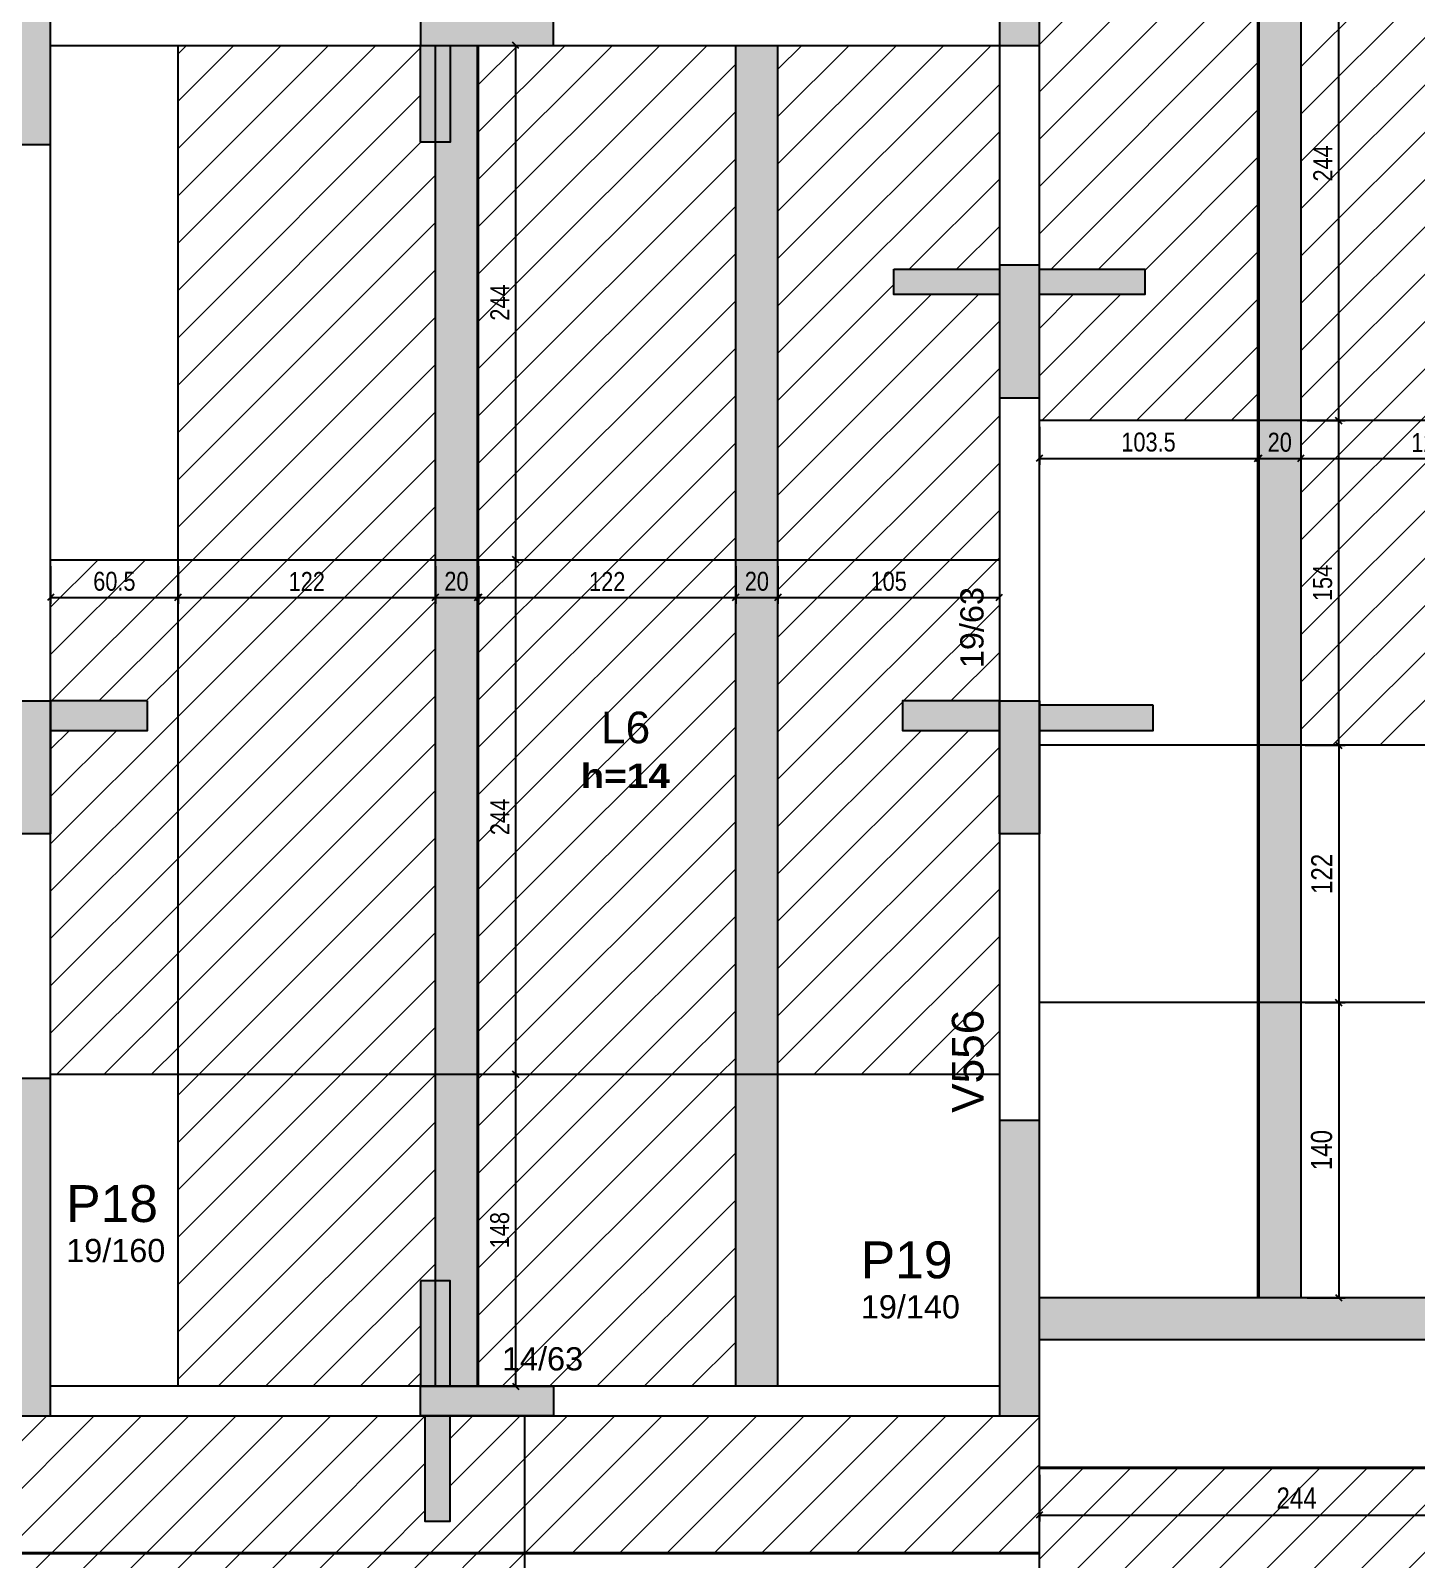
# Model space of a CAD drawing. Extents: x 3022 to 8661, y -614 to 3008.
# Drawn here: x 5478 to 6135, y 1264 to 1989 of the extents above; entities that cross this region are included whole.
import ezdxf

# ---------------------------------------------------------------- set-up
doc = ezdxf.new("R2010")
doc.units = 0
doc.header["$PDMODE"] = 34
for name, color, linetype in [('COTA', 241, 'Continuous'), ('MTH-DIM-PILAR', 3, 'Continuous'), ('MTH-DIM-VIGA', 3, 'Continuous'), ('MTH-FACE-VIGA', 7, 'Continuous'), ('MTH-LINHA-SEÇÃO', 16, 'Continuous'), ('MTH-PILAR-SEGUE', 5, 'Continuous'), ('MTH-SOMBRA21', 150, 'Continuous'), ('MTH-SOMBRA25', 253, 'Continuous'), ('MTH-TIT1-PILAR', 5, 'Continuous'), ('MTH-TIT1-VIGA', 5, 'Continuous'), ('MTH-TXT-NEGRITO', 5, 'Continuous'), ('Painéis', 200, 'Continuous')]:
    doc.layers.add(name, color=color, linetype=linetype)
doc.layers.add('Hachura', color=251, linetype='Continuous', lineweight=9)
doc.styles.add('COTA TECNICA', font='techl___.ttf', dxfattribs={"height": 10})
doc.styles.add('COTA TECNICA-50', font='techl___.ttf', dxfattribs={"height": 9})
doc.styles.add('TQS_ARIAL', font='arial.ttf')
doc.styles.add('TQS_ARIAL_BLACK', font='ariblk.ttf')
doc.dimstyles.new('COTA PAINEL-50', dxfattribs={"dimtxt": 9, "dimasz": 3, "dimexe": 3, "dimexo": 3, "dimgap": 3, "dimtad": 1, "dimdec": 1, "dimzin": 12, "dimdsep": 46, "dimtxsty": 'COTA TECNICA-50', "dimblk1": 'OBLIQUE', "dimblk2": 'OBLIQUE', "dimsah": 1, "dimcen": 0.9, "dimclrd": 4, "dimclre": 4, "dimclrt": 240, "dimadec": 1, "dimazin": 3, "dimtfac": 1, "dimtdec": 1, "dimtmove": 0, "dimatfit": 3, "dimfxl": 1, "dimtolj": 1, "dimtzin": 12, "dimarcsym": 0})
doc.dimstyles.new('PAINEL', dxfattribs={"dimtxt": 10, "dimasz": 3, "dimexe": 3, "dimexo": 3, "dimgap": 3, "dimtad": 1, "dimdec": 1, "dimzin": 12, "dimdsep": 46, "dimtxsty": 'COTA TECNICA', "dimblk1": 'OBLIQUE', "dimblk2": 'OBLIQUE', "dimsah": 1, "dimcen": 0.9, "dimclrd": 4, "dimclre": 4, "dimclrt": 240, "dimadec": 1, "dimazin": 3, "dimtfac": 1, "dimtdec": 1, "dimtmove": 0, "dimatfit": 3, "dimfxl": 1, "dimtolj": 1, "dimtzin": 12, "dimarcsym": 0})

# ---------------------------------------------------------------- blocks, each defined once
blk = doc.blocks.new('_Oblique')
at = {"color": 0, "linetype": 'ByBlock', "lineweight": -2}
blk.add_line((-0.5, -0.5), (0.5, 0.5), dxfattribs=at)
blk = doc.blocks.new('*D144')
at = {"layer": 'COTA', "color": 4, "lineweight": -2, "transparency": 16777216}
for p, q in [((5487.37, 1735.17), (5487.37, 1717.32)), ((5547.87, 1735.17), (5547.87, 1717.32)), ((5487.37, 1720.32), (5547.87, 1720.32))]:
    blk.add_line(p, q, dxfattribs=at)
at = {"layer": 'Defpoints', "color": 0, "transparency": 16777216}
for p in [(5487.37, 1738.17), (5547.87, 1738.17), (5547.87, 1720.32)]:
    blk.add_point(p, dxfattribs=at)
at = {"layer": 'COTA', "color": 4, "lineweight": -2, "transparency": 16777216, "xscale": 3, "yscale": 3, "zscale": 3, "rotation": 180}
blk.add_blockref('_Oblique', (5487.37, 1720.32), dxfattribs=at)
at = {"layer": 'COTA', "color": 4, "lineweight": -2, "transparency": 16777216, "xscale": 3, "yscale": 3, "zscale": 3}
blk.add_blockref('_Oblique', (5547.87, 1720.32), dxfattribs=at)
at = {"layer": 'COTA', "color": 240, "transparency": 16777216, "insert": (5517.62, 1727.92), "char_height": 9, "attachment_point": 5, "style": 'COTA TECNICA-50'}
blk.add_mtext('\\A1;60.5', dxfattribs=at)
blk = doc.blocks.new('*D145')
at = {"layer": 'COTA', "color": 4, "lineweight": -2, "transparency": 16777216}
for p, q in [((5547.87, 1735.17), (5547.87, 1717.32)), ((5669.87, 1735.17), (5669.87, 1717.32)), ((5547.87, 1720.32), (5669.87, 1720.32))]:
    blk.add_line(p, q, dxfattribs=at)
at = {"layer": 'Defpoints', "color": 0, "transparency": 16777216}
for p in [(5547.87, 1738.17), (5669.87, 1738.17), (5669.87, 1720.32)]:
    blk.add_point(p, dxfattribs=at)
at = {"layer": 'COTA', "color": 4, "lineweight": -2, "transparency": 16777216, "xscale": 3, "yscale": 3, "zscale": 3, "rotation": 180}
blk.add_blockref('_Oblique', (5547.87, 1720.32), dxfattribs=at)
at = {"layer": 'COTA', "color": 4, "lineweight": -2, "transparency": 16777216, "xscale": 3, "yscale": 3, "zscale": 3}
blk.add_blockref('_Oblique', (5669.87, 1720.32), dxfattribs=at)
at = {"layer": 'COTA', "color": 240, "transparency": 16777216, "insert": (5608.87, 1727.87), "char_height": 9, "attachment_point": 5, "style": 'COTA TECNICA-50'}
blk.add_mtext('\\A1;122', dxfattribs=at)
blk = doc.blocks.new('*D146')
at = {"layer": 'COTA', "color": 4, "lineweight": -2, "transparency": 16777216}
for p, q in [((5669.87, 1735.17), (5669.87, 1717.32)), ((5689.87, 1735.17), (5689.87, 1717.32)), ((5669.87, 1720.32), (5689.87, 1720.32))]:
    blk.add_line(p, q, dxfattribs=at)
at = {"layer": 'Defpoints', "color": 0, "transparency": 16777216}
for p in [(5669.87, 1738.17), (5689.87, 1738.17), (5689.87, 1720.32)]:
    blk.add_point(p, dxfattribs=at)
at = {"layer": 'COTA', "color": 4, "lineweight": -2, "transparency": 16777216, "xscale": 3, "yscale": 3, "zscale": 3, "rotation": 180}
blk.add_blockref('_Oblique', (5669.87, 1720.32), dxfattribs=at)
at = {"layer": 'COTA', "color": 4, "lineweight": -2, "transparency": 16777216, "xscale": 3, "yscale": 3, "zscale": 3}
blk.add_blockref('_Oblique', (5689.87, 1720.32), dxfattribs=at)
at = {"layer": 'COTA', "color": 240, "transparency": 16777216, "insert": (5679.87, 1727.91), "char_height": 9, "attachment_point": 5, "style": 'COTA TECNICA-50'}
blk.add_mtext('\\A1;20', dxfattribs=at)
blk = doc.blocks.new('*D147')
at = {"layer": 'COTA', "color": 4, "lineweight": -2, "transparency": 16777216}
for p, q in [((5690.37, 1735.17), (5690.37, 1717.32)), ((5812.37, 1735.17), (5812.37, 1717.32)), ((5690.37, 1720.32), (5812.37, 1720.32))]:
    blk.add_line(p, q, dxfattribs=at)
at = {"layer": 'Defpoints', "color": 0, "transparency": 16777216}
for p in [(5690.37, 1738.17), (5812.37, 1738.17), (5812.37, 1720.32)]:
    blk.add_point(p, dxfattribs=at)
at = {"layer": 'COTA', "color": 4, "lineweight": -2, "transparency": 16777216, "xscale": 3, "yscale": 3, "zscale": 3, "rotation": 180}
blk.add_blockref('_Oblique', (5690.37, 1720.32), dxfattribs=at)
at = {"layer": 'COTA', "color": 4, "lineweight": -2, "transparency": 16777216, "xscale": 3, "yscale": 3, "zscale": 3}
blk.add_blockref('_Oblique', (5812.37, 1720.32), dxfattribs=at)
at = {"layer": 'COTA', "color": 240, "transparency": 16777216, "insert": (5751.37, 1727.87), "char_height": 9, "attachment_point": 5, "style": 'COTA TECNICA-50'}
blk.add_mtext('\\A1;122', dxfattribs=at)
blk = doc.blocks.new('*D148')
at = {"layer": 'COTA', "color": 4, "lineweight": -2, "transparency": 16777216}
for p, q in [((5812.37, 1735.17), (5812.37, 1717.32)), ((5832.37, 1735.17), (5832.37, 1717.32)), ((5812.37, 1720.32), (5832.37, 1720.32))]:
    blk.add_line(p, q, dxfattribs=at)
at = {"layer": 'Defpoints', "color": 0, "transparency": 16777216}
for p in [(5812.37, 1738.17), (5832.37, 1738.17), (5832.37, 1720.32)]:
    blk.add_point(p, dxfattribs=at)
at = {"layer": 'COTA', "color": 4, "lineweight": -2, "transparency": 16777216, "xscale": 3, "yscale": 3, "zscale": 3, "rotation": 180}
blk.add_blockref('_Oblique', (5812.37, 1720.32), dxfattribs=at)
at = {"layer": 'COTA', "color": 4, "lineweight": -2, "transparency": 16777216, "xscale": 3, "yscale": 3, "zscale": 3}
blk.add_blockref('_Oblique', (5832.37, 1720.32), dxfattribs=at)
at = {"layer": 'COTA', "color": 240, "transparency": 16777216, "insert": (5822.37, 1727.91), "char_height": 9, "attachment_point": 5, "style": 'COTA TECNICA-50'}
blk.add_mtext('\\A1;20', dxfattribs=at)
blk = doc.blocks.new('*D149')
at = {"layer": 'COTA', "color": 4, "lineweight": -2, "transparency": 16777216}
for p, q in [((5832.37, 1735.17), (5832.37, 1717.32)), ((5937.37, 1735.17), (5937.37, 1717.32)), ((5832.37, 1720.32), (5937.37, 1720.32))]:
    blk.add_line(p, q, dxfattribs=at)
at = {"layer": 'Defpoints', "color": 0, "transparency": 16777216}
for p in [(5832.37, 1738.17), (5937.37, 1738.17), (5937.37, 1720.32)]:
    blk.add_point(p, dxfattribs=at)
at = {"layer": 'COTA', "color": 4, "lineweight": -2, "transparency": 16777216, "xscale": 3, "yscale": 3, "zscale": 3, "rotation": 180}
blk.add_blockref('_Oblique', (5832.37, 1720.32), dxfattribs=at)
at = {"layer": 'COTA', "color": 4, "lineweight": -2, "transparency": 16777216, "xscale": 3, "yscale": 3, "zscale": 3}
blk.add_blockref('_Oblique', (5937.37, 1720.32), dxfattribs=at)
at = {"layer": 'COTA', "color": 240, "transparency": 16777216, "insert": (5884.87, 1727.92), "char_height": 9, "attachment_point": 5, "style": 'COTA TECNICA-50'}
blk.add_mtext('\\A1;105', dxfattribs=at)
blk = doc.blocks.new('*D150')
at = {"layer": 'COTA', "color": 4, "lineweight": -2, "transparency": 16777216}
for p, q in [((5693.37, 1494.17), (5711.01, 1494.17)), ((5708.01, 1346.17), (5708.01, 1494.17)), ((5693.37, 1346.17), (5711.01, 1346.17))]:
    blk.add_line(p, q, dxfattribs=at)
at = {"layer": 'Defpoints', "color": 0, "transparency": 16777216}
for p in [(5690.37, 1494.17), (5708.01, 1494.17), (5690.37, 1346.17)]:
    blk.add_point(p, dxfattribs=at)
at = {"layer": 'COTA', "color": 4, "lineweight": -2, "transparency": 16777216, "xscale": 3, "yscale": 3, "zscale": 3}
for p, rotation in [((5708.01, 1494.17), 90), ((5708.01, 1346.17), 270)]:
    blk.add_blockref('_Oblique', p, dxfattribs=dict(at, rotation=rotation))
at = {"layer": 'COTA', "color": 240, "transparency": 16777216, "insert": (5700.42, 1420.17), "char_height": 9, "attachment_point": 5, "rotation": 90, "style": 'COTA TECNICA-50'}
blk.add_mtext('\\A1;148', dxfattribs=at)
blk = doc.blocks.new('*D151')
at = {"layer": 'COTA', "color": 4, "lineweight": -2, "transparency": 16777216}
for p, q in [((5708.01, 1494.17), (5708.01, 1738.17)), ((5693.37, 1494.17), (5711.01, 1494.17))]:
    blk.add_line(p, q, dxfattribs=at)
at = {"layer": 'Defpoints', "color": 0, "transparency": 16777216}
for p in [(5708.01, 1738.17), (5708.01, 1738.17), (5690.37, 1494.17)]:
    blk.add_point(p, dxfattribs=at)
at = {"layer": 'COTA', "color": 4, "lineweight": -2, "transparency": 16777216, "xscale": 3, "yscale": 3, "zscale": 3}
for p, rotation in [((5708.01, 1738.17), 90), ((5708.01, 1494.17), 270)]:
    blk.add_blockref('_Oblique', p, dxfattribs=dict(at, rotation=rotation))
at = {"layer": 'COTA', "color": 240, "transparency": 16777216, "insert": (5700.44, 1616.17), "char_height": 9, "attachment_point": 5, "rotation": 90, "style": 'COTA TECNICA-50'}
blk.add_mtext('\\A1;244', dxfattribs=at)
blk = doc.blocks.new('*D152')
at = {"layer": 'COTA', "color": 4, "lineweight": -2, "transparency": 16777216}
blk.add_line((5708.01, 1738.17), (5708.01, 1982.17), dxfattribs=at)
at = {"layer": 'Defpoints', "color": 0, "transparency": 16777216}
for p in [(5708.01, 1982.17), (5708.01, 1982.17), (5708.01, 1738.17)]:
    blk.add_point(p, dxfattribs=at)
at = {"layer": 'COTA', "color": 4, "lineweight": -2, "transparency": 16777216, "xscale": 3, "yscale": 3, "zscale": 3}
for p, rotation in [((5708.01, 1982.17), 90), ((5708.01, 1738.17), 270)]:
    blk.add_blockref('_Oblique', p, dxfattribs=dict(at, rotation=rotation))
at = {"layer": 'COTA', "color": 240, "transparency": 16777216, "insert": (5700.44, 1860.17), "char_height": 9, "attachment_point": 5, "rotation": 90, "style": 'COTA TECNICA-50'}
blk.add_mtext('\\A1;244', dxfattribs=at)
blk = doc.blocks.new('*D214')
at = {"layer": 'COTA', "color": 4, "lineweight": -2, "transparency": 16777216}
for p, q in [((5956.37, 1304.17), (5956.37, 1282.09)), ((6200.37, 1304.17), (6200.37, 1282.09)), ((5956.37, 1285.09), (6200.37, 1285.09))]:
    blk.add_line(p, q, dxfattribs=at)
at = {"layer": 'Defpoints', "color": 0, "transparency": 16777216}
for p in [(5956.37, 1307.17), (6200.37, 1307.17), (6200.37, 1285.09)]:
    blk.add_point(p, dxfattribs=at)
at = {"layer": 'COTA', "color": 4, "lineweight": -2, "transparency": 16777216, "xscale": 3, "yscale": 3, "zscale": 3, "rotation": 180}
blk.add_blockref('_Oblique', (5956.37, 1285.09), dxfattribs=at)
at = {"layer": 'COTA', "color": 4, "lineweight": -2, "transparency": 16777216, "xscale": 3, "yscale": 3, "zscale": 3}
blk.add_blockref('_Oblique', (6200.37, 1285.09), dxfattribs=at)
at = {"layer": 'COTA', "color": 240, "transparency": 16777216, "insert": (6078.37, 1293.16), "char_height": 10, "attachment_point": 5, "style": 'COTA TECNICA'}
blk.add_mtext('\\A1;244', dxfattribs=at)
blk = doc.blocks.new('*D220')
at = {"layer": 'COTA', "color": 4, "lineweight": -2, "transparency": 16777216}
for p, q in [((6083.37, 1804.17), (6101.34, 1804.17)), ((6098.34, 1650.17), (6098.34, 1804.17)), ((6083.37, 1650.17), (6101.34, 1650.17))]:
    blk.add_line(p, q, dxfattribs=at)
at = {"layer": 'Defpoints', "color": 0, "transparency": 16777216}
for p in [(6080.37, 1804.17), (6098.34, 1804.17), (6080.37, 1650.17)]:
    blk.add_point(p, dxfattribs=at)
at = {"layer": 'COTA', "color": 4, "lineweight": -2, "transparency": 16777216, "xscale": 3, "yscale": 3, "zscale": 3}
for p, rotation in [((6098.34, 1804.17), 90), ((6098.34, 1650.17), 270)]:
    blk.add_blockref('_Oblique', p, dxfattribs=dict(at, rotation=rotation))
at = {"layer": 'COTA', "color": 240, "transparency": 16777216, "insert": (6090.74, 1727.17), "char_height": 9, "attachment_point": 5, "rotation": 90, "style": 'COTA TECNICA-50'}
blk.add_mtext('\\A1;154', dxfattribs=at)
blk = doc.blocks.new('*D221')
at = {"layer": 'COTA', "color": 4, "lineweight": -2, "transparency": 16777216}
for p, q in [((6083.37, 2048.17), (6101.34, 2048.17)), ((6098.34, 1804.17), (6098.34, 2048.17)), ((6083.37, 1804.17), (6101.34, 1804.17))]:
    blk.add_line(p, q, dxfattribs=at)
at = {"layer": 'Defpoints', "color": 0, "transparency": 16777216}
for p in [(6080.37, 2048.17), (6098.34, 2048.17), (6080.37, 1804.17)]:
    blk.add_point(p, dxfattribs=at)
at = {"layer": 'COTA', "color": 4, "lineweight": -2, "transparency": 16777216, "xscale": 3, "yscale": 3, "zscale": 3}
for p, rotation in [((6098.34, 2048.17), 90), ((6098.34, 1804.17), 270)]:
    blk.add_blockref('_Oblique', p, dxfattribs=dict(at, rotation=rotation))
at = {"layer": 'COTA', "color": 240, "transparency": 16777216, "insert": (6090.77, 1926.17), "char_height": 9, "attachment_point": 5, "rotation": 90, "style": 'COTA TECNICA-50'}
blk.add_mtext('\\A1;244', dxfattribs=at)
blk = doc.blocks.new('*D222')
at = {"layer": 'COTA', "color": 4, "lineweight": -2, "transparency": 16777216}
for p, q in [((5956.37, 1801.17), (5956.37, 1783.26)), ((6059.87, 1801.17), (6059.87, 1783.26)), ((5956.37, 1786.26), (6059.87, 1786.26))]:
    blk.add_line(p, q, dxfattribs=at)
at = {"layer": 'Defpoints', "color": 0, "transparency": 16777216}
for p in [(5956.37, 1804.17), (6059.87, 1804.17), (6059.87, 1786.26)]:
    blk.add_point(p, dxfattribs=at)
at = {"layer": 'COTA', "color": 4, "lineweight": -2, "transparency": 16777216, "xscale": 3, "yscale": 3, "zscale": 3, "rotation": 180}
blk.add_blockref('_Oblique', (5956.37, 1786.26), dxfattribs=at)
at = {"layer": 'COTA', "color": 4, "lineweight": -2, "transparency": 16777216, "xscale": 3, "yscale": 3, "zscale": 3}
blk.add_blockref('_Oblique', (6059.87, 1786.26), dxfattribs=at)
at = {"layer": 'COTA', "color": 240, "transparency": 16777216, "insert": (6008.12, 1793.96), "char_height": 9, "attachment_point": 5, "style": 'COTA TECNICA-50'}
blk.add_mtext('\\A1;103.5', dxfattribs=at)
blk = doc.blocks.new('*D223')
at = {"layer": 'COTA', "color": 4, "lineweight": -2, "transparency": 16777216}
for p, q in [((6060.37, 1801.17), (6060.37, 1783.26)), ((6080.37, 1801.17), (6080.37, 1783.26)), ((6060.37, 1786.26), (6080.37, 1786.26))]:
    blk.add_line(p, q, dxfattribs=at)
at = {"layer": 'Defpoints', "color": 0, "transparency": 16777216}
for p in [(6060.37, 1804.17), (6080.37, 1804.17), (6080.37, 1786.26)]:
    blk.add_point(p, dxfattribs=at)
at = {"layer": 'COTA', "color": 4, "lineweight": -2, "transparency": 16777216, "xscale": 3, "yscale": 3, "zscale": 3, "rotation": 180}
blk.add_blockref('_Oblique', (6060.37, 1786.26), dxfattribs=at)
at = {"layer": 'COTA', "color": 4, "lineweight": -2, "transparency": 16777216, "xscale": 3, "yscale": 3, "zscale": 3}
blk.add_blockref('_Oblique', (6080.37, 1786.26), dxfattribs=at)
at = {"layer": 'COTA', "color": 240, "transparency": 16777216, "insert": (6070.37, 1793.86), "char_height": 9, "attachment_point": 5, "style": 'COTA TECNICA-50'}
blk.add_mtext('\\A1;20', dxfattribs=at)
blk = doc.blocks.new('*D224')
at = {"layer": 'COTA', "color": 4, "lineweight": -2, "transparency": 16777216}
for p, q in [((6080.37, 1801.17), (6080.37, 1783.26)), ((6202.37, 1801.17), (6202.37, 1783.26)), ((6080.37, 1786.26), (6202.37, 1786.26))]:
    blk.add_line(p, q, dxfattribs=at)
at = {"layer": 'Defpoints', "color": 0, "transparency": 16777216}
for p in [(6080.37, 1804.17), (6202.37, 1804.17), (6202.37, 1786.26)]:
    blk.add_point(p, dxfattribs=at)
at = {"layer": 'COTA', "color": 4, "lineweight": -2, "transparency": 16777216, "xscale": 3, "yscale": 3, "zscale": 3, "rotation": 180}
blk.add_blockref('_Oblique', (6080.37, 1786.26), dxfattribs=at)
at = {"layer": 'COTA', "color": 4, "lineweight": -2, "transparency": 16777216, "xscale": 3, "yscale": 3, "zscale": 3}
blk.add_blockref('_Oblique', (6202.37, 1786.26), dxfattribs=at)
at = {"layer": 'COTA', "color": 240, "transparency": 16777216, "insert": (6141.37, 1793.82), "char_height": 9, "attachment_point": 5, "style": 'COTA TECNICA-50'}
blk.add_mtext('\\A1;122', dxfattribs=at)
blk = doc.blocks.new('*D225')
at = {"layer": 'COTA', "color": 4, "lineweight": -2, "transparency": 16777216}
for p, q in [((6082.37, 1650.17), (6101.34, 1650.17)), ((6098.34, 1650.17), (6098.34, 1528.17)), ((6082.37, 1528.17), (6101.34, 1528.17))]:
    blk.add_line(p, q, dxfattribs=at)
at = {"layer": 'Defpoints', "color": 0, "transparency": 16777216}
for p in [(6079.37, 1650.17), (6079.37, 1528.17), (6098.34, 1528.17)]:
    blk.add_point(p, dxfattribs=at)
at = {"layer": 'COTA', "color": 4, "lineweight": -2, "transparency": 16777216, "xscale": 3, "yscale": 3, "zscale": 3}
for p, rotation in [((6098.34, 1650.17), 90), ((6098.34, 1528.17), 270)]:
    blk.add_blockref('_Oblique', p, dxfattribs=dict(at, rotation=rotation))
at = {"layer": 'COTA', "color": 240, "transparency": 16777216, "insert": (6090.28, 1589.17), "char_height": 10, "attachment_point": 5, "rotation": 90, "style": 'COTA TECNICA'}
blk.add_mtext('\\A1;122', dxfattribs=at)
blk = doc.blocks.new('*D226')
at = {"layer": 'COTA', "color": 4, "lineweight": -2, "transparency": 16777216}
for p, q in [((6082.37, 1528.17), (6101.34, 1528.17)), ((6098.34, 1528.17), (6098.34, 1388.17)), ((6083.37, 1388.17), (6101.34, 1388.17))]:
    blk.add_line(p, q, dxfattribs=at)
at = {"layer": 'Defpoints', "color": 0, "transparency": 16777216}
for p in [(6079.37, 1528.17), (6080.37, 1388.17), (6098.34, 1388.17)]:
    blk.add_point(p, dxfattribs=at)
at = {"layer": 'COTA', "color": 4, "lineweight": -2, "transparency": 16777216, "xscale": 3, "yscale": 3, "zscale": 3}
for p, rotation in [((6098.34, 1528.17), 90), ((6098.34, 1388.17), 270)]:
    blk.add_blockref('_Oblique', p, dxfattribs=dict(at, rotation=rotation))
at = {"layer": 'COTA', "color": 240, "transparency": 16777216, "insert": (6090.24, 1458.17), "char_height": 10, "attachment_point": 5, "rotation": 90, "style": 'COTA TECNICA'}
blk.add_mtext('\\A1;140', dxfattribs=at)

msp = doc.modelspace()

# ---------------------------------------------------------------- hatches: boundary and pattern name
at = {"layer": 'Hachura', "linetype": 'ByBlock'}
h = msp.add_hatch(dxfattribs=at)
h.set_pattern_fill('ANSI31', color=256, scale=5)
h.paths.add_polyline_path([(6059.87, 2048.17), (6056.11, 2048.17), (6056.11, 1998.17), (6044.11, 1998.17), (6044.11, 2048.17), (5956.37, 2048.17), (5956.37, 1982.17), (5956.37, 1875.96), (6006.37, 1875.96), (6006.37, 1863.96), (5956.37, 1863.96), (5956.37, 1814.96), (5956.37, 1804.17), (6059.87, 1804.17)])
h.paths.add_polyline_path([(6202.37, 2048.17), (6202.37, 2048.17), (6080.37, 2048.17), (6080.37, 1804.17), (6202.37, 1804.17), (6202.37, 1805.17), (6202.37, 1863.96), (6152.37, 1863.96), (6152.37, 1875.96), (6202.37, 1875.96), (6202.37, 1877.96)])
h.paths.add_polyline_path([(6202.37, 1786.17), (6202.37, 1804.17), (6080.37, 1804.17), (6080.37, 1650.17), (6202.37, 1650.17), (6202.37, 1657.24), (6160.37, 1657.24), (6160.37, 1669.24), (6202.37, 1669.24)])
at = {"layer": 'Hachura'}
h = msp.add_hatch(color=256, dxfattribs=at)
h.dxf.hatch_style = 1
h.paths.add_polyline_path([(6080.37, 2048.17), (6060.37, 2048.17), (6060.37, 1804.17), (6080.37, 1804.17)])
h.paths.add_polyline_path([(6080.37, 1804.17), (6060.37, 1804.17), (6060.37, 1388.17), (6080.37, 1388.17)])
at = {"layer": 'Hachura', "linetype": 'ByBlock'}
h = msp.add_hatch(dxfattribs=at)
h.set_pattern_fill('ANSI31', color=256, scale=5)
h.paths.add_polyline_path([(5669.87, 1738.17), (5547.87, 1738.17), (5547.87, 1494.17), (5669.87, 1494.17)])
h.paths.add_polyline_path([(5669.87, 1738.17), (5669.87, 1936.17), (5662.88, 1936.17), (5662.88, 1982.17), (5547.87, 1982.17), (5547.87, 1738.17)])
h.paths.add_polyline_path([(5812.37, 1982.17), (5690.37, 1982.17), (5690.37, 1738.17), (5812.37, 1738.17)])
h.paths.add_polyline_path([(5887.37, 1863.96), (5887.37, 1875.96), (5937.37, 1875.96), (5937.37, 1877.96), (5937.37, 1982.17), (5832.37, 1982.17), (5832.37, 1738.17), (5937.37, 1738.17), (5937.37, 1863.96)])
h.paths.add_polyline_path([(5832.37, 1494.17), (5937.37, 1494.17), (5937.37, 1657.24), (5891.37, 1657.24), (5891.37, 1671.24), (5937.37, 1671.24), (5937.37, 1738.17), (5832.37, 1738.17)])
h.paths.add_polyline_path([(5812.37, 1494.17), (5690.37, 1494.17), (5690.37, 1346.17), (5725.88, 1346.17), (5812.37, 1346.17)])
h.paths.add_polyline_path([(5547.87, 1494.17), (5547.87, 1346.17), (5662.88, 1346.17), (5662.88, 1396.17), (5669.87, 1396.17), (5669.87, 1494.17)])
at = {"layer": 'Hachura'}
h = msp.add_hatch(color=256, dxfattribs=at)
h.dxf.hatch_style = 1
h.paths.add_polyline_path([(5689.87, 1982.17), (5669.87, 1982.17), (5669.87, 1738.17), (5689.87, 1738.17)])
h.paths.add_polyline_path([(5689.87, 1738.17), (5669.87, 1738.17), (5669.87, 1494.17), (5689.87, 1494.17)])
h.paths.add_polyline_path([(5689.87, 1494.17), (5669.87, 1494.17), (5669.87, 1346.17), (5689.87, 1346.17)])
h.paths.add_polyline_path([(5832.37, 1494.17), (5812.37, 1494.17), (5812.37, 1346.17), (5832.37, 1346.17)])
h.paths.add_polyline_path([(5832.37, 1738.17), (5812.37, 1738.17), (5812.37, 1494.17), (5832.37, 1494.17)])
h.paths.add_polyline_path([(5832.37, 1982.17), (5812.37, 1982.17), (5812.37, 1738.17), (5832.37, 1738.17)])
at = {"layer": 'Hachura', "linetype": 'ByBlock'}
h = msp.add_hatch(dxfattribs=at)
h.set_pattern_fill('ANSI31', color=256, scale=5)
h.paths.add_polyline_path([(5487.37, 1494.17), (5547.87, 1494.17), (5547.87, 1738.17), (5487.37, 1738.17), (5487.37, 1671.24), (5533.37, 1671.24), (5533.37, 1657.24), (5487.37, 1657.24), (5487.37, 1608.24)])
h.paths.add_polyline_path([(5690.37, 1494.17), (5812.37, 1494.17), (5812.37, 1738.17), (5690.37, 1738.17)])
at = {"layer": 'Hachura'}
h = msp.add_hatch(color=256, dxfattribs=at)
h.dxf.hatch_style = 1
h.paths.add_polyline_path([(5956.37, 1388.17), (5956.37, 1368.17), (6202.37, 1368.17), (6202.37, 1388.17)])
h.paths.add_polyline_path([(6875.37, 1368.17), (6875.37, 1388.17), (6629.37, 1388.17), (6629.37, 1387.17), (6629.37, 1368.17)])
at = {"layer": 'Hachura', "linetype": 'ByBlock'}
h = msp.add_hatch(dxfattribs=at)
h.set_pattern_fill('ANSI31', color=256, scale=5)
h.paths.add_polyline_path([(6200.37, 1307.17), (5956.37, 1307.17), (5956.37, 1211.17), (5956.37, 1206.17), (6044.11, 1206.17), (6044.11, 1256.17), (6056.11, 1256.17), (6056.11, 1206.17), (6082.11, 1206.17), (6200.37, 1206.17)])
h.paths.add_polyline_path([(6202.37, 1368.17), (6200.37, 1368.17), (6200.37, 1307.67), (6444.37, 1307.67), (6444.37, 1368.17)])
h.paths.add_polyline_path([(6444.37, 1368.17), (6444.37, 1307.67), (6688.37, 1307.67), (6688.37, 1368.17), (6629.37, 1368.17)])
h.paths.add_polyline_path([(6875.37, 1307.17), (6688.87, 1307.17), (6688.87, 1206.17), (6782.29, 1206.17), (6782.29, 1256.17), (6794.29, 1256.17), (6794.29, 1206.17), (6820.29, 1206.17), (6875.37, 1206.17), (6875.37, 1211.17)])
h = msp.add_hatch(dxfattribs=at)
h.set_pattern_fill('ANSI31', color=256, scale=5)
h.paths.add_polyline_path([(4588.87, 1332.17), (4588.87, 1278.67), (4588.87, 1267.17), (4735.87, 1267.17), (4735.87, 1332.17)])
h.paths.add_polyline_path([(4735.87, 1206.17), (4735.87, 1266.67), (4588.87, 1266.67), (4588.87, 1259.67), (4588.87, 1206.17)])
h.paths.add_polyline_path([(4886.98, 1206.17), (4886.98, 1256.17), (4898.98, 1256.17), (4898.98, 1206.17), (4947.98, 1206.17), (4979.87, 1206.17), (4979.87, 1266.67), (4735.87, 1266.67), (4735.87, 1206.17), (4748.37, 1206.17), (4767.37, 1206.17)])
h.paths.add_polyline_path([(4979.87, 1267.17), (4979.87, 1332.17), (4898.98, 1332.17), (4898.98, 1282.17), (4886.98, 1282.17), (4886.98, 1332.17), (4884.98, 1332.17), (4767.37, 1332.17), (4748.37, 1332.17), (4735.87, 1332.17), (4735.87, 1267.17)])
h.paths.add_polyline_path([(4979.87, 1332.17), (4979.87, 1267.17), (5223.87, 1267.17), (5223.87, 1332.17)])
h.paths.add_polyline_path([(5223.87, 1206.17), (5223.87, 1266.67), (4979.87, 1266.67), (4979.87, 1206.17)])
h.paths.add_polyline_path([(5357.97, 1206.17), (5357.97, 1256.17), (5369.97, 1256.17), (5369.97, 1206.17), (5418.97, 1206.17), (5468.37, 1206.17), (5468.37, 1266.67), (5224.37, 1266.67), (5224.37, 1206.17)])
h.paths.add_polyline_path([(5468.37, 1267.17), (5468.37, 1332.17), (5369.97, 1332.17), (5369.97, 1282.17), (5357.97, 1282.17), (5357.97, 1332.17), (5355.97, 1332.17), (5224.37, 1332.17), (5224.37, 1267.17)])
h.paths.add_polyline_path([(5712.37, 1267.17), (5712.37, 1332.17), (5676.88, 1332.17), (5676.88, 1282.17), (5664.88, 1282.17), (5664.88, 1332.17), (5662.88, 1332.17), (5487.37, 1332.17), (5468.37, 1332.17), (5468.37, 1267.17)])
h.paths.add_polyline_path([(5664.88, 1206.17), (5664.88, 1256.17), (5676.88, 1256.17), (5676.88, 1206.17), (5712.37, 1206.17), (5712.37, 1266.67), (5468.37, 1266.67), (5468.37, 1206.17), (5487.37, 1206.17)])
h.paths.add_polyline_path([(5956.37, 1267.17), (5956.37, 1332.17), (5937.37, 1332.17), (5712.37, 1332.17), (5712.37, 1267.17)])

# ---------------------------------------------------------------- linework, layer by layer
at = {"layer": 'MTH-FACE-VIGA', "linetype": 'Continuous'}
for p, q in [((5487.37, 1982.17), (5937.37, 1982.17)), ((5937.37, 1982.17), (5937.37, 1472.17)), ((5956.37, 1472.17), (5956.37, 1982.17)), ((5487.37, 1492.17), (5487.37, 1935.17)), ((5937.37, 1346.17), (5487.37, 1346.17)), ((5487.37, 1332.17), (5937.37, 1332.17))]:
    msp.add_line(p, q, dxfattribs=at)
at = {"layer": 'MTH-LINHA-SEÇÃO', "linetype": 'Continuous'}
for points in [[(5725.88, 1996.17), (5662.88, 1996.17), (5662.88, 1982.17), (5725.88, 1982.17), (5725.88, 1996.17)], [(5662.88, 1936.17), (5662.88, 1982.17), (5676.88, 1982.17), (5676.88, 1936.17), (5662.88, 1936.17)], [(5887.37, 1875.96), (5937.37, 1875.96), (5937.37, 1863.96), (5887.37, 1863.96), (5887.37, 1875.96)], [(5956.37, 1877.96), (5937.37, 1877.96), (5937.37, 1814.96), (5956.37, 1814.96), (5956.37, 1877.96)], [(5956.37, 1875.96), (6006.37, 1875.96), (6006.37, 1863.96), (5956.37, 1863.96), (5956.37, 1875.96)], [(5468.37, 1608.24), (5468.37, 1671.24), (5487.37, 1671.24), (5487.37, 1608.24), (5468.37, 1608.24)], [(5533.37, 1671.24), (5487.37, 1671.24), (5487.37, 1657.24), (5533.37, 1657.24), (5533.37, 1671.24)], [(5937.37, 1671.24), (5891.37, 1671.24), (5891.37, 1657.24), (5937.37, 1657.24), (5937.37, 1671.24)], [(5937.37, 1608.24), (5937.37, 1671.24), (5956.37, 1671.24), (5956.37, 1608.24), (5937.37, 1608.24)], [(6010.37, 1669.24), (5956.37, 1669.24), (5956.37, 1657.24), (6010.37, 1657.24), (6010.37, 1669.24)], [(5662.88, 1396.17), (5662.88, 1346.17), (5676.88, 1346.17), (5676.88, 1396.17), (5662.88, 1396.17)], [(5725.88, 1332.17), (5662.88, 1332.17), (5662.88, 1346.17), (5725.88, 1346.17), (5725.88, 1332.17)], [(5664.88, 1332.17), (5664.88, 1282.17), (5676.88, 1282.17), (5676.88, 1332.17), (5664.88, 1332.17)]]:
    msp.add_lwpolyline(points, dxfattribs=at)
at = {"layer": 'MTH-PILAR-SEGUE', "linetype": 'Continuous'}
for points in [[(5468.37, 1935.17), (5487.37, 1935.17), (5487.37, 2149.17), (5468.37, 2149.17), (5468.37, 1935.17)], [(5937.37, 1982.17), (5956.37, 1982.17), (5956.37, 2149.17), (5937.37, 2149.17), (5937.37, 1982.17)], [(5468.37, 1332.17), (5487.37, 1332.17), (5487.37, 1492.17), (5468.37, 1492.17), (5468.37, 1332.17)], [(5937.37, 1332.17), (5956.37, 1332.17), (5956.37, 1472.17), (5937.37, 1472.17), (5937.37, 1332.17)]]:
    msp.add_lwpolyline(points, dxfattribs=at)
at = {"layer": 'MTH-SOMBRA21', "linetype": 'Continuous'}
for points in [[(5725.88, 1996.17), (5662.88, 1996.17), (5662.88, 1982.17)], [(5725.88, 1996.17), (5662.88, 1982.17), (5725.88, 1982.17)], [(5725.88, 1996.17), (5725.88, 1982.17), (5725.88, 1996.17)], [(5662.88, 1936.17), (5662.88, 1982.17), (5676.88, 1982.17)], [(5662.88, 1936.17), (5676.88, 1982.17), (5676.88, 1936.17)], [(5662.88, 1936.17), (5676.88, 1936.17), (5662.88, 1936.17)], [(5887.37, 1875.96), (5937.37, 1875.96), (5937.37, 1863.96)], [(5887.37, 1875.96), (5937.37, 1863.96), (5887.37, 1863.96)], [(5887.37, 1875.96), (5887.37, 1863.96), (5887.37, 1875.96)], [(5956.37, 1877.96), (5937.37, 1877.96), (5937.37, 1814.96)], [(5956.37, 1877.96), (5937.37, 1814.96), (5956.37, 1814.96)], [(5956.37, 1877.96), (5956.37, 1814.96), (5956.37, 1877.96)], [(5956.37, 1875.96), (6006.37, 1875.96), (6006.37, 1863.96)], [(5956.37, 1875.96), (6006.37, 1863.96), (5956.37, 1863.96)], [(5956.37, 1875.96), (5956.37, 1863.96), (5956.37, 1875.96)], [(5468.37, 1608.24), (5468.37, 1671.24), (5487.37, 1671.24)], [(5468.37, 1608.24), (5487.37, 1671.24), (5487.37, 1608.24)], [(5533.37, 1671.24), (5487.37, 1671.24), (5487.37, 1657.24)], [(5533.37, 1671.24), (5487.37, 1657.24), (5533.37, 1657.24)], [(5533.37, 1671.24), (5533.37, 1657.24), (5533.37, 1671.24)], [(5937.37, 1671.24), (5891.37, 1671.24), (5891.37, 1657.24)], [(5937.37, 1671.24), (5891.37, 1657.24), (5937.37, 1657.24)], [(5937.37, 1671.24), (5937.37, 1657.24), (5937.37, 1671.24)], [(5937.37, 1608.24), (5937.37, 1671.24), (5956.37, 1671.24)], [(5937.37, 1608.24), (5956.37, 1671.24), (5956.37, 1608.24)], [(6010.37, 1669.24), (5956.37, 1669.24), (5956.37, 1657.24)], [(6010.37, 1669.24), (5956.37, 1657.24), (6010.37, 1657.24)], [(6010.37, 1669.24), (6010.37, 1657.24), (6010.37, 1669.24)], [(5468.37, 1608.24), (5487.37, 1608.24), (5468.37, 1608.24)], [(5937.37, 1608.24), (5956.37, 1608.24), (5937.37, 1608.24)], [(5662.88, 1396.17), (5662.88, 1346.17), (5676.88, 1346.17)], [(5662.88, 1396.17), (5676.88, 1346.17), (5676.88, 1396.17)], [(5662.88, 1396.17), (5676.88, 1396.17), (5662.88, 1396.17)], [(5725.88, 1332.17), (5662.88, 1332.17), (5662.88, 1346.17)], [(5725.88, 1332.17), (5662.88, 1346.17), (5725.88, 1346.17)], [(5725.88, 1332.17), (5725.88, 1346.17), (5725.88, 1332.17)], [(5664.88, 1332.17), (5664.88, 1282.17), (5676.88, 1282.17)], [(5664.88, 1332.17), (5676.88, 1282.17), (5676.88, 1332.17)], [(5664.88, 1332.17), (5676.88, 1332.17), (5664.88, 1332.17)]]:
    msp.add_solid(points, dxfattribs=at)
at = {"layer": 'MTH-SOMBRA25', "linetype": 'Continuous'}
for points in [[(5468.37, 1935.17), (5487.37, 1935.17), (5487.37, 2149.17)], [(5468.37, 1935.17), (5487.37, 2149.17), (5468.37, 2149.17)], [(5937.37, 1982.17), (5956.37, 1982.17), (5956.37, 2149.17)], [(5937.37, 1982.17), (5956.37, 2149.17), (5937.37, 2149.17)], [(5937.37, 1982.17), (5937.37, 2149.17), (5937.37, 1982.17)], [(5468.37, 1332.17), (5487.37, 1332.17), (5487.37, 1492.17)], [(5468.37, 1332.17), (5487.37, 1492.17), (5468.37, 1492.17)], [(5937.37, 1332.17), (5956.37, 1332.17), (5956.37, 1472.17)], [(5937.37, 1332.17), (5956.37, 1472.17), (5937.37, 1472.17)], [(5937.37, 1332.17), (5937.37, 1472.17), (5937.37, 1332.17)]]:
    msp.add_solid(points, dxfattribs=at)
at = {"layer": 'Painéis'}
for p, q in [((6059.87, 2048.17), (6059.87, 1388.17)), ((6060.37, 2048.17), (6060.37, 1388.17)), ((6080.37, 2048.17), (6080.37, 1388.17)), ((5547.87, 1346.17), (5547.87, 1982.17)), ((5669.87, 1346.17), (5669.87, 1982.17)), ((5689.87, 1346.17), (5689.87, 1982.17)), ((5690.37, 1346.17), (5690.37, 1982.17)), ((5812.37, 1346.17), (5812.37, 1982.17)), ((5832.37, 1346.17), (5832.37, 1982.17)), ((6202.37, 1804.17), (5956.37, 1804.17)), ((5487.37, 1738.17), (5937.37, 1738.17)), ((6202.37, 1650.17), (5956.37, 1650.17)), ((6202.37, 1528.17), (5956.37, 1528.17)), ((5487.37, 1494.17), (5937.37, 1494.17)), ((6202.37, 1388.17), (5956.37, 1388.17)), ((6202.37, 1368.17), (5956.37, 1368.17)), ((5712.37, 1206.17), (5712.37, 1332.17)), ((5956.37, 1211.17), (5956.37, 1332.17)), ((6875.37, 1307.67), (5956.37, 1307.67)), ((6875.37, 1307.17), (5956.37, 1307.17)), ((5956.37, 1267.17), (4588.87, 1267.17)), ((5956.37, 1266.67), (4588.87, 1266.67))]:
    msp.add_line(p, q, dxfattribs=at)

# ---------------------------------------------------------------- texts
at = {"layer": 'MTH-DIM-PILAR', "linetype": 'Continuous', "style": 'TQS_ARIAL'}
for s, p in [('19/160', (5494.79, 1405.05)), ('19/140', (5871.67, 1378.36))]:
    msp.add_text(s, height=11, dxfattribs=at).set_placement(p)
at = {"layer": 'MTH-DIM-VIGA', "linetype": 'Continuous', "style": 'TQS_ARIAL'}
msp.add_text('19/63', height=11, rotation=90, dxfattribs=at).set_placement((5929.87, 1686.79))
msp.add_text('14/63', height=11, dxfattribs=at).set_placement((5701.49, 1353.67))
at = {"layer": 'MTH-TIT1-PILAR', "linetype": 'Continuous', "style": 'TQS_ARIAL'}
for s, p in [('P18', (5494.79, 1424.05)), ('P19', (5871.67, 1397.36))]:
    msp.add_text(s, height=17.5, dxfattribs=at).set_placement(p)
at = {"layer": 'MTH-TIT1-VIGA', "linetype": 'Continuous', "style": 'TQS_ARIAL'}
msp.add_text('L6', height=15, dxfattribs=at).set_placement((5748.46, 1651.14))
msp.add_text('V556', height=15, rotation=90, dxfattribs=at).set_placement((5929.87, 1475.84))
at = {"layer": 'MTH-TXT-NEGRITO', "color": 3, "linetype": 'Continuous', "style": 'TQS_ARIAL_BLACK'}
msp.add_text('h=14', height=11.5, dxfattribs=at).set_placement((5738.72, 1629.97))

# ---------------------------------------------------------------- dimensions: what is measured, and where the dimension line sits
at = {"layer": 'COTA'}
for base, p1, p2, dimstyle, picture, middle in [((6098.34, 2048.17), (6080.37, 1804.17), (6080.37, 2048.17), 'COTA PAINEL-50', '*D221', (6090.77, 1926.17)), ((5708.01, 1982.17), (5708.01, 1738.17), (5708.01, 1982.17), 'COTA PAINEL-50', '*D152', (5700.44, 1860.17)), ((5708.01, 1738.17), (5690.37, 1494.17), (5708.01, 1738.17), 'COTA PAINEL-50', '*D151', (5700.44, 1616.17)), ((6098.34, 1388.17), (6079.37, 1528.17), (6080.37, 1388.17), 'PAINEL', '*D226', (6090.24, 1458.17))]:
    dim = msp.add_linear_dim(base=base, p1=p1, p2=p2, angle=90, dimstyle=dimstyle, override={"dimtmove": 1}, dxfattribs=at)
    dim.commit()
    dim.dimension.update_dxf_attribs({"geometry": picture, "text_midpoint": middle})
for base, p1, p2, dimstyle, picture, middle in [((6098.34, 1804.17), (6080.37, 1650.17), (6080.37, 1804.17), 'COTA PAINEL-50', '*D220', (6090.74, 1727.17)), ((6098.34, 1528.17), (6079.37, 1650.17), (6079.37, 1528.17), 'PAINEL', '*D225', (6090.28, 1589.17)), ((5708.01, 1494.17), (5690.37, 1346.17), (5690.37, 1494.17), 'COTA PAINEL-50', '*D150', (5700.42, 1420.17))]:
    dim = msp.add_linear_dim(base=base, p1=p1, p2=p2, angle=90, dimstyle=dimstyle, dxfattribs=at)
    dim.commit()
    dim.dimension.update_dxf_attribs({"geometry": picture, "text_midpoint": middle})
for base, p1, p2, dimstyle, picture, middle in [((6059.87, 1786.26), (5956.37, 1804.17), (6059.87, 1804.17), 'COTA PAINEL-50', '*D222', (6008.12, 1793.96)), ((6080.37, 1786.26), (6060.37, 1804.17), (6080.37, 1804.17), 'COTA PAINEL-50', '*D223', (6070.37, 1793.86)), ((5547.87, 1720.32), (5487.37, 1738.17), (5547.87, 1738.17), 'COTA PAINEL-50', '*D144', (5517.62, 1727.92)), ((5812.37, 1720.32), (5690.37, 1738.17), (5812.37, 1738.17), 'COTA PAINEL-50', '*D147', (5751.37, 1727.87)), ((6200.37, 1285.09), (5956.37, 1307.17), (6200.37, 1307.17), 'PAINEL', '*D214', (6078.37, 1293.16))]:
    dim = msp.add_linear_dim(base=base, p1=p1, p2=p2, dimstyle=dimstyle, dxfattribs=at)
    dim.commit()
    dim.dimension.update_dxf_attribs({"geometry": picture, "text_midpoint": middle})
for base, p1, p2, picture, middle in [((6202.37, 1786.26), (6080.37, 1804.17), (6202.37, 1804.17), '*D224', (6141.37, 1793.82)), ((5669.87, 1720.32), (5547.87, 1738.17), (5669.87, 1738.17), '*D145', (5608.87, 1727.87)), ((5689.87, 1720.32), (5669.87, 1738.17), (5689.87, 1738.17), '*D146', (5679.87, 1727.91)), ((5832.37, 1720.32), (5812.37, 1738.17), (5832.37, 1738.17), '*D148', (5822.37, 1727.91)), ((5937.37, 1720.32), (5832.37, 1738.17), (5937.37, 1738.17), '*D149', (5884.87, 1727.92))]:
    dim = msp.add_linear_dim(base=base, p1=p1, p2=p2, dimstyle='COTA PAINEL-50', override={"dimtmove": 1}, dxfattribs=at)
    dim.commit()
    dim.dimension.update_dxf_attribs({"geometry": picture, "text_midpoint": middle})

doc.saveas('drawing.dxf')
